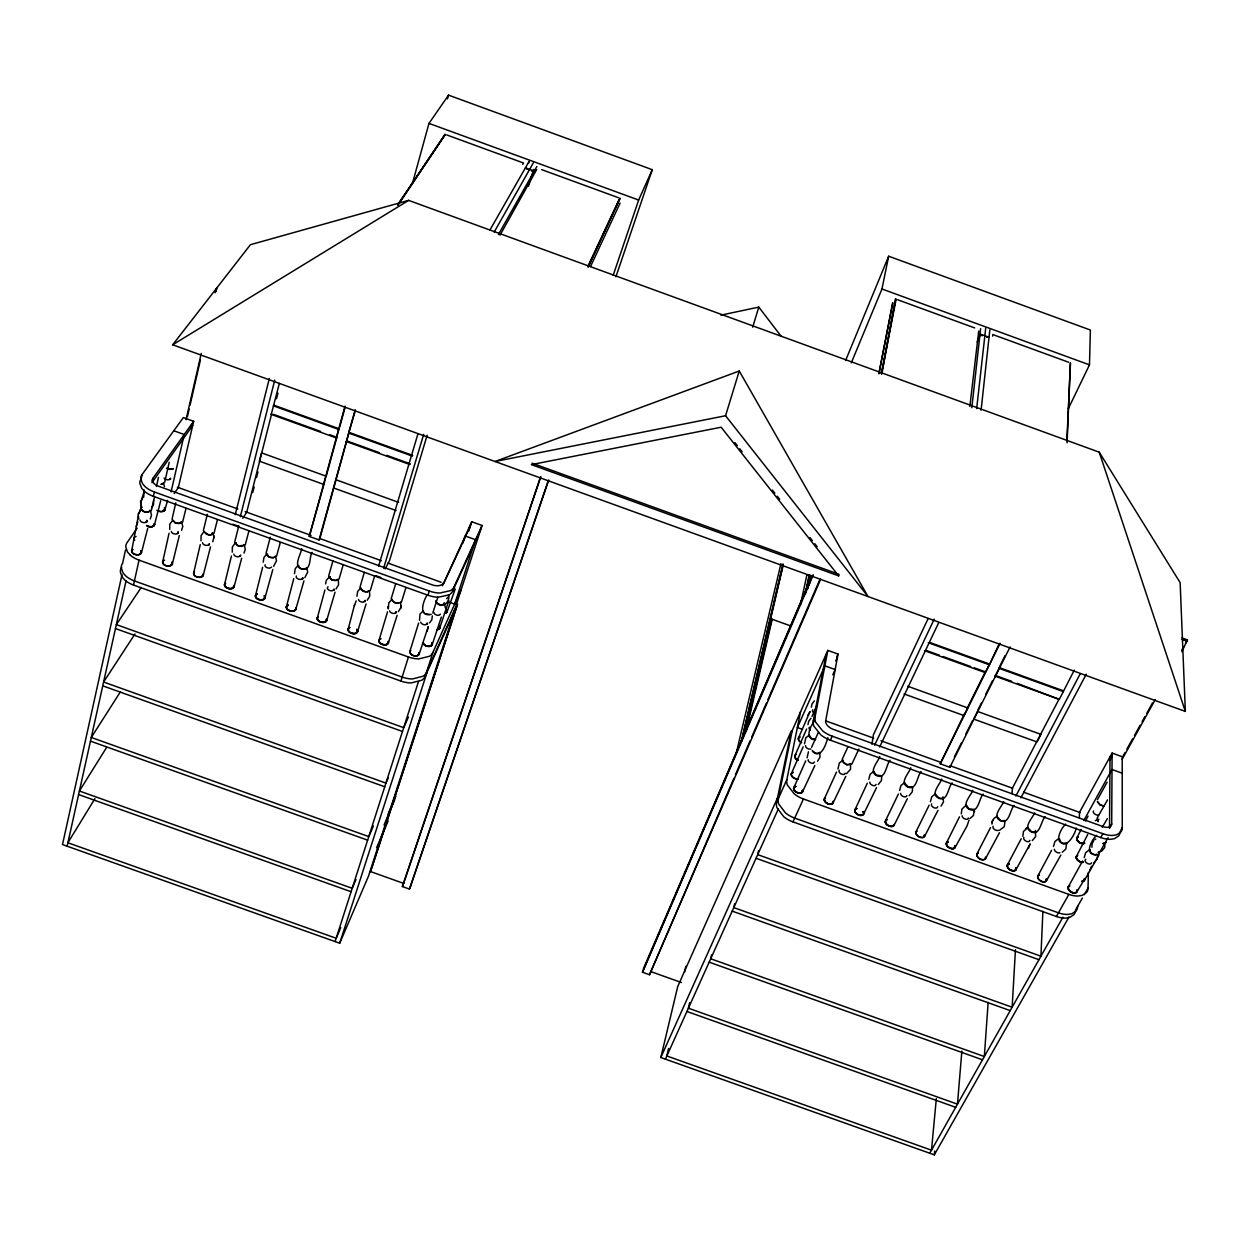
<?xml version="1.0" encoding="UTF-8"?>
<svg xmlns="http://www.w3.org/2000/svg" width="1250" height="1250" viewBox="0 0 1250 1250"><rect width="100%" height="100%" fill="white"/><g stroke="black" fill="none" stroke-linecap="round" stroke-linejoin="round"><path stroke-width="1.5" d="M1109.469 828.453A9.047 5.219 30.7 0 0 1109.547 827.734L1111.703 823.875L1112.094 753.078L1122.203 756.734L1122.25 827.688A19.859 11.406 30.6 0 1 1120.797 832.109L1116.609 834.828L1112.594 835.469A21.688 12.453 30.6 0 1 1102.906 833.719L832.203 736.203A21.266 12.828 25.5 0 1 822.766 731.031L815.641 722.141A19.469 11.734 25.5 0 1 815.062 716.953L827.844 650.391L838.031 654.078L825.688 720.797M1109.531 827.719L1110.016 756.844M930.406 801.688L931.828 796.656L935.547 793.797M233.781 585.5L233.75 587.219L233.031 587.766L233.891 586.328L232.125 588.25A4.641 2.875 12.1 0 1 226.141 587.234A4.641 2.875 12.1 0 1 225.656 583.375M800.547 711.797L786.844 779.672A19.078 12 25.9 0 0 787.344 784.922L794.219 793.859A20.859 13.109 25.9 0 0 803.453 798.984L1068.828 894.375A21.266 12.734 31.3 0 0 1078.375 896.016L1082.344 895.312L1086.531 892.5A19.469 11.656 31.3 0 0 1088.062 887.984L1088.359 872.406M1079.344 817.906L1079.484 812.344L1112.094 753.078M991.969 824.078L992.281 821.688M1068.422 408.469L1089.484 364.859L1090.375 330.031L888.672 256.219L845.578 360.578M202.906 574.266L202.844 575.984L202.094 576.531L203 575.109L201.172 577A4.656 2.875 11.5 0 1 195.672 576.328A4.656 2.875 11.5 0 1 194.109 572.781M995.141 676.172L1059.312 699.391L1074.281 670.125M1059.312 699.391L1017.203 683.344M1066.875 440.703L1070.484 363.094M1067.078 442.828L1070.359 362.953M1042.891 911.312L1040.922 956.203L757.703 854.625L758.516 850.812M1053.469 846.453L1054.953 841.453L1058.672 838.578M446.938 611.047L445.516 612.938A4.422 2.734 16.9 0 1 444.5 613.203M172 563.047L171.906 564.734L171.156 565.281L172.078 563.875L170.219 565.75A4.672 2.859 10.9 0 1 164.672 565.062A4.672 2.859 10.9 0 1 163.188 561.547M1084.188 857.625L1085.688 852.625L1089.422 849.766M971.812 407.734L980.609 328.688M164.641 508.625L164.547 510.234L163.812 510.734L164.719 509.406L162.891 511.156M1015.453 949.734L1012.141 1007.234L733.797 907.609L734.609 903.859M154.156 523.812L154.047 525.453L153.297 525.969L154.234 524.609L152.375 526.406A4.594 2.75 10.7 0 1 146.438 525.375M1012.047 793.656L1012.406 788.156L1059.344 698.594M988.156 1002.359L984.328 1056.531L710.703 958.766L711.547 954.984M325.578 583.875L326.438 580.062L329.781 576.641M999 669.109L999.062 668.328L1063.406 691.609M995.078 676.969L995.203 675.391L1011.703 681.359M961.859 1051.031L957.469 1104.156L688.391 1008.188L689.672 1002.609M989.062 665.516L999.359 643.484M985.156 673.375L985.297 671.812L974.281 667.828M1082.391 898L1075.594 910A19.328 11.75 31.6 0 1 1074.031 914.531L1069.844 917.375L1065.891 918.094A21.109 12.828 31.6 0 1 1056.406 916.5L792.953 821.875A20.703 13.203 26 0 1 783.812 816.781L777.016 807.828A18.938 12.094 26 0 1 776.562 802.547L791.219 731.094L677.703 986.609L660.828 1057.516L934.312 1154.859L934.672 1151.062M936.328 1098.609L931.5 1150.188L666.828 1055.969L668.594 1048.469M387.953 606.547L388.344 608.938L388.828 602.75L392.156 599.328M964.578 713.531L940.234 763.812L949.859 767.297L950.031 765.688L1012.625 788.25M992.641 336.141L992.812 334.547L1068.703 362.281M981.094 410.188L989.844 329.844M976.672 408.562L985.688 328.312M179.328 535.562L172.406 563.812M969.844 406.469L978.734 331.062M210.5 546.891L203.328 575.047M241.672 558.234L234.219 586.281M272.812 569.547L264.844 598.328M871.953 744.312L873.422 734.734L928.109 618.625M303.938 580.875L295.734 609.562M974.312 809.359L973.438 815.469L969.859 818.609M335.047 592.188L326.594 620.766M330.016 576.766C328.688 579.625 336.125 581.922 337.406 579.422M298.766 565.406C297.375 568.266 304.844 570.531 306.141 568.062M366.078 603.969L357.453 631.984M213.937 536.922L212.781 541.703M131.641 550.906L138.328 515.953M881.297 373.719L895.641 298.891L881.875 373.766M881.516 373.703L896.141 299.203M878.938 373.703L892.672 302.844M1120.078 831.531A19.828 11.422 30.7 0 1 1118.609 835.953L1114.422 838.688L1110.422 839.312A21.672 12.484 30.6 0 1 1100.734 837.594L830.375 740.203A21.25 12.844 25.5 0 1 820.953 735.031L813.844 726.141A19.438 11.75 25.5 0 1 813.266 720.953L826.109 654.297M838.672 575.906L721.141 427.219L531.391 464.625L838.672 575.906L838.984 574.328L532.031 463.172M878.891 373.516L892.797 302.922M397.156 615.281L388.281 643.188M162.609 562.156L169.047 533.281M267.484 554.016C265.797 556.688 273.281 559.141 274.875 556.688M851.312 362.828L881.953 288.984L888.672 256.219M792.234 730.516L778.266 798.766A18.969 12.078 26 0 0 778.734 804.047L785.531 812.984A20.719 13.188 26 0 0 794.688 818.078L1058.469 912.828A21.141 12.812 31.5 0 0 1067.953 914.438L1071.922 913.719L1076.109 910.891A19.344 11.734 31.5 0 0 1077.656 906.344M427.266 631.172L428.234 626.578L419.094 654.391M193.562 573.406L200.25 544.625M969.016 820.187L967.016 825.969L955.062 847.531M441.344 617.078L432.188 644.734M448.844 600.609L439.719 628.094M806.938 588.359L809.781 575.078M807.75 588.797L810.594 575.531M808.781 585L810.812 575.516M809.125 585.062L811.156 575.578M805.141 593.984L809.219 575.031M805.359 593.984L809.438 575.016M800.391 605.016L806.953 574.641M125.531 549.984L122.641 563.156A19.5 12 10.2 0 0 121.234 567.797L122.969 572.812L125.766 575.984A21.312 13.109 10.3 0 0 134.406 580.906L402.141 677.078A20.781 13.328 16.2 0 0 412.437 678.953L423.062 676.25A19.016 12.203 16.2 0 0 426.5 672.344L454.906 609.016M141.203 478.75L142.156 474.422L183.344 417.578L193.672 421.297L178.344 487.531L174.172 493.594M122 574.656L62.5 844.547L339.703 943.219L368.453 876.266L454.953 609.984L425.219 676.312A19 12.219 16.2 0 1 421.797 680.219L411.156 682.938A20.766 13.344 16.2 0 1 400.891 681.062L133.484 585.031A21.281 13.125 10.2 0 1 124.859 580.109L122.062 576.938L120.328 571.922A19.484 12.016 10.2 0 1 121.734 567.266M144.25 490L143.641 497.344M224.5 584.641L231.438 555.969M144.297 491.359C142.203 497.578 135.859 513.359 148 512.125M67.141 846.187L126.125 580.562M193.672 421.297L152.938 478.312L151.969 482.641L192.703 425.516M133.484 585.031L139.062 560.156A21.438 13.031 10.5 0 1 130.375 555.219M480.703 529.547L452.703 591.016A19.5 11.875 16.6 0 1 449.266 594.781L438.453 597.234A21.312 12.969 16.6 0 1 427.938 595.219L153.406 496.328L154.375 491.984A21.875 12.75 11.2 0 1 145.5 487.016L142.594 483.859L140.766 478.938A20.016 11.672 11.2 0 1 142.156 474.422M156.422 486.5L158.453 477.438M154.531 496.953L151.312 510.578L147.547 512.219M236.203 542.641L236.359 544.547L238.578 545.938L243.594 545.297M169.219 462.312L164.719 482.125L161.828 484.328M186.047 419.797L201.25 353.438M215.156 292.766L216.031 288.969M187.422 416.609L189.156 409.031M190.031 405.25L200.453 359.766M216.094 291.547L216.969 287.766M171.062 491.906L184.234 434.531L173.797 430.75M190.828 428.141L191.797 423.922M175.812 502.828L172.031 519.172L175.141 522.969L178.938 523.625L182.656 521.984L185.984 508.406M255.422 595.875L262.609 567.312M745.203 732.469L771.672 619.203M746.234 730.641L772.219 619.266M907.328 798.75L894.047 825.359M741.328 741.297L782.906 564.219M741.562 741.297L783.109 564.219M742.812 737.594L782.984 566.156M684.531 972.25L685.812 966.375M736 754.297L780.938 563.672M1084.328 879.422L1083.625 880.797A4.609 2.75 31.4 0 1 1081.812 881.266M147.688 528.469L141.484 552.578M286.328 607.109L293.766 578.641M160.734 500.688L154.547 524.562M207.312 514.297L203.375 530.578L206.516 534.375L210.297 535.031L213.984 533.375L217.406 519.844M398.359 611.625L400.906 607.453M400.984 607.125L400.656 602.328M1076.766 890.953L1076.047 892.359A4.641 2.797 31.5 0 1 1070.188 891.172A4.641 2.797 31.5 0 1 1069.031 886.516M400.641 608.5L401.234 606.094M235.234 514.734L269.328 378.484M317.219 618.328L324.922 589.969M240.344 516.688L274.75 380.047M238.812 525.75L234.719 541.984L237.875 545.781L241.641 546.438L245.297 544.766L248.812 531.266M273.406 405.828L338.797 429.484L336.469 437.984L271.234 414.391L279.375 383.328M252.719 492.562L254.156 486.922M256.531 477.547L257.953 471.922M276.516 398.766L277.953 393.141M811.953 575.797L642.469 972.219L649.516 974.734L733.922 778.25M876.547 787.562L863.516 814.266M354.312 605.75L356.203 600.875M181.219 521.562L180.141 523.234M348.297 628.688L354.562 604.781M270.281 537.203L266.031 553.375L269.219 557.188L273.484 557.766L276.594 556.156L280.219 542.688M301.734 548.641C300.781 554.625 292.078 568.062 303.047 569.234C311.688 569.984 308.922 557.062 312.078 552.328M412.359 456.094L348.875 433.125L319.859 538.547L319.062 539.938L309.281 536.422L344.984 406.156M325.562 477.797L323.75 484.422L259.375 461.172L261.484 452.844L326.016 476.156M324.516 482.406L309.281 536.422M326.062 476.766L336.875 437.312L329.625 434.688M339.703 426.969L345.266 406.687M412.422 183.484L428.984 123.391L448.547 95.141L652.266 169.688L615.906 276.828M845.766 776.375L832.969 803.172M319.062 539.938L355.125 409.828M348.484 433.797L355.406 410.359M447.5 98.875L448.547 95.141M165.031 509.359L167.578 500.344M149.906 510.172C149.891 513.312 142.109 512.156 141.953 509.406M332.922 560.953L328.625 576.141L331.875 579.969L336.125 580.547L339.125 578.906L343.219 564.656M409.969 651.094L418.609 623.109M992.406 821.281L994.047 818.312L997.141 816.203M992 822.656L992.688 820.266M364.297 572.375L359.891 587.516L363.172 591.359L367.422 591.938L370.375 590.266L374.594 576.078M378.531 566.359L417.891 434.031M383.641 568.219L423.688 434.359M427.172 435.203L389.609 560.328L385.234 568.922M395.672 583.781L391.141 598.875L394.438 602.734L398.703 603.312L401.609 601.625L405.953 587.484M985.469 857.781L984.656 859.156M528.469 163.422L529.094 161.406L489.703 230.453M529.406 170.172L529.656 169.359M725.562 415.734L739.25 371.016L495.016 461.5L725.562 415.734L868.016 596.531L739.25 371.016M752.672 327.188L758.812 307.109L720.844 315.156M528.484 186.141L533.625 169.438M427.031 595.188C422.656 601.953 418.359 617.25 431.234 614.359M400.891 681.062L408.469 657A20.922 13.25 16.3 0 0 418.813 658.922L429.5 656.266A19.141 12.125 16.3 0 0 432.938 652.391L461.234 589.5M427.938 595.219L429.266 591.016A21.344 12.953 16.6 0 0 439.797 593.047L450.609 590.594A19.531 11.859 16.6 0 0 454.063 586.844L482.031 525.469L471.766 521.766L442.453 585.766M432.812 612.984L437.859 597.141M335.109 941.578L418.484 681.547M462.812 543.328L465.172 535.969L475.547 539.703L454.672 604.094L449.578 602.266M469.141 528.656L470.453 524.578M468.828 530.922L471.766 521.766M448.766 594.797C450.234 604.453 439.375 609.641 435.625 600.828M425.219 676.312L432.938 652.391M452.703 591.016L454.063 586.844M339.703 943.219L427.156 672.016M453.641 612.891L482.031 525.469M540.859 476.625L403.641 883.391L370.484 871.562L457.547 604.188L371.75 868.141M455.219 589L447.094 611.812M814.844 765.578L802.406 792.062M1029.938 840.344L1029.125 841.5A3.422 2.047 30.1 0 1 1025.125 840.547A3.422 2.047 30.1 0 1 1023.891 837.406M411.344 884.344L409.438 889.078L402.359 886.547L540.344 477.391M138.688 514.078L141.703 507.219M136.281 526.469L137.812 521.922M613.188 275.297L638.656 200.047L652.266 169.688M409.438 889.078L548.188 480.906M410.703 885.906L548.719 480M1090.234 849.828C1088.594 852.25 1095.141 856.344 1096.891 854.219M1098.031 819.656L1098.016 821.375M1099.047 854.781L1084.453 880.266M1091.547 866.203L1089.719 870.594M1059.453 838.641C1063.188 852.266 1074.641 836.75 1076.172 827.984M894.016 824.547L893.141 825.891A4.578 2.844 27.9 0 1 888.203 825.406A4.578 2.844 27.9 0 1 885.547 821.5M1060.859 855.047L1046.453 880.75M937.984 810.359L924.562 836.453M968.453 817.984L967.594 819.125A3.406 2.062 28.9 0 1 964.047 818.516A3.406 2.062 28.9 0 1 962.172 815.734M999.453 832.719L985.547 858.609M1028.406 848.297L1030.172 843.875L1016 869.688M937.688 806.797L936.812 807.922A3.406 2.062 28.3 0 1 932.766 806.969A3.406 2.062 28.3 0 1 931.688 803.875M402.359 886.547L403.641 883.391M798.359 738.312L809.812 711.969M794.844 755.906L806.625 729.016M791.25 773.891L803.141 746.844M793.719 788.016L805.719 760.875M906.922 795.609L906 796.719A3.391 2.078 27.6 0 1 902.437 796.094A3.391 2.078 27.6 0 1 900.625 793.344M370.484 871.562L371.156 870M643.328 968.922L812.406 575.469M642.469 972.219L813.328 574.828M824.594 798.312L836.5 772.078M376.594 847.719L388.172 820.906M388.156 813.937L395.891 796.094M384.062 825L394.703 799.859M340.766 927.641L336.172 938.266L67.891 842.766L94.953 798.594M735.469 774.672L750.156 740.688M751.703 737.109L766.406 703.125M767.953 699.547L819.797 579.703M649.516 974.734L820.734 579.062M356 879.547L352.188 888.297L79.391 791.016L106.594 747.469M373.438 825.953L368.766 836.609L91.281 737.469L120.422 691.797M855.125 809.406L867.281 783.266M388.25 777.844L385.922 783.094L103.594 682.031L134.969 633.984M790.578 734.234L827.844 650.391M150.25 518.969L151.5 515.25L150.438 510.656M408.453 717.031L403.703 727.656L116.344 624.609L141.203 587.469M977.141 341.922L980.609 334.188L989.031 337.266L986.594 337.266M836.859 656.672L838.031 654.078M1046.453 880L1046.203 878.984L1045.609 881.297A4.625 2.797 30.9 0 1 1040.234 880.5A4.625 2.797 30.9 0 1 1038.109 876.078M835.703 661.047L837.453 657.141M812.016 716.406L816.5 706.422M832.797 674.828L835.172 669.547L824.875 665.844L797.375 727.562L802.406 729.375M660.828 1057.516L777.5 797.922M776.562 802.547L786.844 779.672M813.266 720.953L815.062 716.953M814.594 720.781C810.422 726.031 804.094 739.062 815.125 739.75M665.406 1059.141L778.391 808.812M876.125 784.406L875.188 785.516A3.391 2.078 27 0 1 871.594 784.891A3.391 2.078 27 0 1 869.828 782.141M885.625 820.484L898.391 794.047M811.578 747.312L818.437 732.219M827.859 737.609C826.062 744 821.031 759.953 812.469 751.359M792.953 821.875L803.453 798.984M830.375 740.203L832.203 736.203M181.531 530.344L182.766 526.625L181.719 522.031M590.547 266.516L620.094 203.062M443.594 583.719L461.969 544.141M463.562 540.703L470.453 525.844M916.109 831.563L929.125 805.219M588.141 266.75L620.031 198.344L588.297 266.891M847.937 746.859L842.141 759.438L843.453 762.625L847.047 764.875L851.906 763.969L858.953 748.922M587.828 266.562L619.734 198.172M874.625 745.156L934.188 619.188M946.578 842.641L959.5 816.812M1016.016 868.938L1015.797 867.938L1015.141 870.219A4.625 2.812 30.4 0 1 1008.781 868.594A4.625 2.812 30.4 0 1 1009.062 864.062M845.312 773.203L844.344 774.297A3.375 2.094 26.3 0 1 840.281 773.328A3.375 2.094 26.3 0 1 839.328 770.281M879.672 746.953L938.734 622.594M879.75 756.484C878.172 761.953 868.062 771.609 876.812 775.703C885.812 779.828 886.078 764.578 890.031 760.234M244.016 553.062L245.266 549.359L244.234 544.766M977.031 853.703L990.547 827.547M910.781 767.766C909.047 773.219 898.969 782.859 907.766 786.969C916.734 791.078 917.062 775.812 921.094 771.547M967.172 708.328L985.297 671.812M940.234 763.812L1000.094 643.328M814.484 762L813.5 763.078A3.375 2.094 25.6 0 1 809.875 762.438A3.375 2.094 25.6 0 1 808.188 759.719M1007.469 864.766L1021.234 838.719M941.781 779.047C939.906 784.469 929.859 794.109 938.703 798.219C947.641 802.312 948.031 787.062 952.141 782.844M954.375 757L961.328 743.109M965.672 734.422L972.625 720.531M977.828 710.125L981.312 703.172M985.641 694.5L992.594 680.609M1005.094 655.625L999.125 667.547L1063.422 690.812M995.922 674.609L999.062 668.328M949.859 767.297L1010.094 646.953M1037.891 875.828L1051.578 850.297M972.766 790.328C970.953 795.844 960.562 805.25 969.625 809.453C978.531 813.547 978.984 798.297 983.172 794.141M1076.906 837.75L1081.203 829.422M1085.484 821.094L1088.062 816.094M1076.422 856.359L1087.703 834.609M1068.312 886.875L1082.547 861.016M808.438 751.781L807.094 757.828M1003.734 801.594C1001.641 806.984 991.547 816.578 1000.516 820.703C1009.406 824.781 1009.906 809.516 1014.188 805.422M955.109 846.797L954.906 845.813L954.172 848.062A4.594 2.828 29.2 0 1 947.766 846.438A4.594 2.828 29.2 0 1 948.219 841.953M1015.859 796.031L1080.219 673.812M1020.891 797.859L1086.234 674.234M1034.688 812.859C1032.453 818.219 1022.375 827.797 1031.406 831.938C1040.266 836 1040.828 820.734 1045.188 816.703M1065.625 824.125C1059.359 830.109 1053.656 845.078 1066.078 843.016M1110 760.109L1112.078 756.344M924.625 835.719L924.438 834.734L923.656 836.984A4.578 2.844 28.5 0 1 917.703 835.766A4.578 2.844 28.5 0 1 916.906 831.234M1083.781 820.531L1112 769.5L1122.219 773.203M1097.359 799.766L1107.094 782.203M1123.125 755.938L1125.016 752.531M1126.906 749.109L1132.578 738.875M1134.469 735.453L1140.141 725.219M1142.031 721.812L1144.875 716.688M1146.766 713.281L1152.438 703.031M1181.75 650.141L1183.656 646.719M1185.547 643.312L1187.438 639.891L1181.922 637.906M1122.172 759.266L1155.312 699.5M1181.812 651.703L1187.438 639.891M500.016 235.172L536.719 169.5M498.406 234.562L536.859 166.484M1096.547 835.375C1089.484 842.188 1084.359 856.688 1098.312 854.531M1102.25 827.344L1107.375 818.594M1056.406 916.5L1068.828 894.375M1100.734 837.594L1102.906 833.734M494.187 232.078L533.281 162.938M929.766 1153.25L1062.953 917.141M1098.922 853.828L1108.062 837.625M934.312 1154.859L1068.984 916.984M1084.281 894.672L1088.062 887.984M1120.812 830.25L1122.25 827.688M522.734 164.391L523.531 163.016L446.703 134.922M346.141 442.281L346.922 440.938L379.469 452.719M807.953 715.141L810.047 711.578M338.406 430.156L339.203 428.812L273.828 405.172M336.078 438.641L336.875 437.312M139.672 510.531L141.344 508.891L138.062 514.203L138.812 518.922M863.609 813.547L863.078 811.641M1076.891 891.797L1083.766 880.516M387.531 611.812L379.141 639.906A4.875 3.094 15.6 0 0 383.688 644.703A4.875 3.094 15.6 0 0 388.281 641.406M242.828 518.344L246.719 512.172L271.672 413.734L271.234 414.391M833.094 802.469L832.672 803.125L832.953 801.484L832.031 803.688A4.547 2.859 26.5 0 1 826.016 802.453A4.547 2.859 26.5 0 1 825.453 798M397.641 204.844L445.297 134.422L398.188 204.875M397.844 204.813L444.969 134.359M802.547 791.359L802.109 792.016L802.422 790.391L801.469 792.578A4.547 2.875 25.8 0 1 795.922 791.734A4.547 2.875 25.8 0 1 794.281 787.469M137.172 528.203L127.188 542.453A19.625 11.938 10.5 0 0 125.797 547.062L127.547 552.062L130.375 555.219M1093.828 840.547L1092.062 843.875L1091.922 847.266M172.672 344.797L250.406 244.703L408.641 200.375L1099.234 452.187L1180.141 582.641L1185.344 711.422L172.672 344.797L408.641 200.375M387.969 643.188L386.594 644.375A4.578 2.906 15.6 0 1 381.234 643.75A4.578 2.906 15.6 0 1 379.391 640.109M151.672 507.719L153.562 504.312L153.594 500.375M440.422 614.188L439.125 615.156A3.359 2.078 16.8 0 1 435.859 614.734A3.359 2.078 16.8 0 1 434 612.641M1106.391 842.453L1102.984 843.594M295.422 609.562L293.953 610.719A4.609 2.891 13.5 0 1 288.531 610.062A4.609 2.891 13.5 0 1 286.828 606.469M304.844 577.609L307.703 572.078L306.672 567.484M273.625 566.25L276.5 560.719L275.453 556.125M1107.531 799.875L1097.094 818.188L1098.016 821.734M941.062 806.109L943.484 801.969L942.953 796.734M336.031 588.953L338.594 584.781L338.297 579.641M444.219 604.062L441.234 605.156L437.203 603.156M367.203 600.281L369.75 596.125L369.484 590.984M333.906 589.719L333.375 590.297L334.062 589M429.516 622.938L431.797 619.828L432.359 615.891M302.75 578.391L302.203 578.969L302.922 577.672M368.641 590.781L366.938 591.797M271.578 567.047L270.141 567.984A3.438 2.094 13 0 1 266.266 567.266A3.438 2.094 13 0 1 265.203 564.766M143.047 497.234L140.469 501.859L141.781 507.578M817.578 761.203L820.047 757.078L819.656 752.266M240.391 555.719L239.812 556.281L240.594 555.016M966.641 805.375L968.719 808.812L973.547 809.359M172.656 520.281L169.781 524.219L169.734 529.438M874.062 771.703L875.938 775.062L880.875 775.641M203.953 531.672L201.078 535.609L201.016 540.812M209.188 544.359L208.594 544.922L209.406 543.672M811 718.25L808.672 721.234L807.953 724.609M1025.906 828.469L1027.922 827.391L1023.453 831.469L1022.844 836.281M1091.625 862.875L1090.594 863.844A3.453 2.031 31.2 0 1 1086.172 862.531A3.453 2.031 31.2 0 1 1085.844 859.266M1098.109 852.422L1099.141 851.469M814.375 700.891L812.062 703.844L811.375 707.172M235.219 543.047L232.375 546.984L232.266 552.188M177.969 533.016L177.359 533.562L178.203 532.328M266.484 554.422L263.984 557.344L263.234 562.219M297.734 565.781L295.219 568.703L294.484 573.594M146.734 521.656L146.109 522.203L146.969 520.969M173.25 468.578L169.922 469.422L166.922 468.359M162.719 483.516L160.812 484.391M878.281 784.516L881.438 780.516L881.781 775.703M909.125 795.734L912.312 791.734L912.641 786.938M1032.344 840.547L1035.641 836.594L1035.422 830.375M1101.375 851.5L1104.688 847.578L1104.938 842.812M1093.859 862.922L1097.203 858.984L1097.625 855.125M423.312 610.672L420 614.094L419.516 620.281M1035.266 831.797L1031.953 832.031L1028.328 828.312M1004.422 820.578L1001.078 820.797L997.5 817.094M360.969 587.984L357.641 591.406L356.938 596.297M942.672 798.125L939.266 798.312L935.781 794.641M911.781 786.891L908.344 787.062L904.906 783.406M1094.953 839.516L1095.859 839.016M1062.25 852.219L1065.812 849.062L1066.703 842.969M1095.25 820.688L1099.016 819.234M849.953 764.391L846.438 764.547L843.25 762.031M819.281 753L815.469 753.281L812.25 750.516M966.359 805L961.922 809.078L961.281 813.906M427.578 623.875L426.781 624.266L427.391 622.938L425.953 624.641A3.391 2.109 16.5 0 1 422.656 624.234A3.391 2.109 16.5 0 1 420.797 622.109M904.734 782.578L901 785.453L899.594 790.484M396.469 612.562L395.656 612.953L396.297 611.641L394.828 613.328A3.391 2.109 15.8 0 1 391.516 612.906A3.391 2.109 15.8 0 1 389.672 610.797M446.656 598.672L448.031 597.031M873.891 771.359L870.156 774.234L868.781 779.281M846.453 773.734L850.562 769.281L850.531 763.5M365.359 601.25L364.531 601.625L365.188 600.328L363.672 602A3.406 2.109 15.1 0 1 360.344 601.578A3.406 2.109 15.1 0 1 358.531 599.469M843.031 760.141L839.312 763.016L837.969 769.047M1104 805.937L1100.188 804.906L1098 802.063M334.219 589.922L332.516 590.672A3.406 2.109 14.4 0 1 328.25 589.641A3.406 2.109 14.4 0 1 328.078 586.844M809.531 734.922L805.828 737.766L804.5 743.766M1103.625 843.375L1102.719 843.406M303.062 578.594L301.328 579.328A3.422 2.109 13.7 0 1 297.484 578.609A3.422 2.109 13.7 0 1 296.375 576.094M240.703 555.922L238.922 556.641A3.438 2.094 12.4 0 1 235.531 556.188A3.438 2.094 12.4 0 1 233.812 554.109M209.5 544.562L207.687 545.281A3.453 2.094 11.8 0 1 204.281 544.828A3.453 2.094 11.8 0 1 202.594 542.766M999.578 830.25L1004.25 826.672L1005.125 820.578M170.672 479.125L169.766 479.437L170.594 478.266L168.875 479.75A3.375 1.953 11.3 0 1 164.109 478.031M180.344 523.062L175.844 523.109L173.312 520.828M173.062 469.219L166.562 468.313M815.641 739.438L811.359 738.484L809.531 735.656M429.437 614.531L424.953 613.516M398.203 603.172L393.703 602.141M1104.031 806.188L1100 804.906L1097.328 801.656M365.516 591.859L361.469 589.844M102.75 685.844L384.75 786.766M732.203 911.125L1010.219 1010.625M90.469 741.141L367.625 840.156M709.172 962.156L982.484 1059.797M650.594 971.516L681.484 982.547M78.594 794.562L351.094 891.719M686.922 1011.469L955.688 1107.312M139.062 560.156L408.469 657M115.469 628.547L402.484 731.469M756.062 858.266L1038.953 959.703M349.281 432.469L412.719 455.422M930.156 642.609L989.203 663.953M928.266 642.719L989.141 664.734L985.234 672.594L924.516 650.641M273.469 414.375L320.578 431.406M386.703 455.328L410.219 463.828M926.547 650.562L939.406 655.219M943.078 656.547L970.609 666.5M346.531 441.609L409.844 464.516M772.125 619.234L790.312 625.797M335.953 479.75L398.578 502.359M907.734 686.25L967.688 707.906L963.891 715.547L904.078 693.953M333.672 488L396.094 510.531M177.375 487.188L237.812 508.969M245.141 511.609L311.062 535.375M319.859 538.547L381.312 560.688M387.984 563.094L441.094 582.234M826.141 721.031L873.672 738.156M880.984 740.797L941.328 762.547M1023.594 792.203L1080.281 812.625M154.375 491.984L429.266 591.016M232.875 524.203L237.984 526.047M375.766 575.672L380.859 577.516M1182.016 639.469L1187.5 641.453M428.984 123.391L638.656 200.047M881.953 288.984L1089.484 364.859M541.672 169.641L618.344 197.672M897.547 299.719L974.719 327.938M527.297 169.406L525.422 167.828L533.875 170.906L533.625 171.719L531.516 170.953M980.266 334.953L982.391 335.719M734.906 442.609L737.328 445.672M739.75 448.75L742.156 451.813M772.422 490.094L774.844 493.156M777.266 496.219L779.672 499.281M809.938 537.578L812.359 540.641M814.781 543.703L817.203 546.766M758.812 307.109L781.234 336.391M444.125 602.828L445.5 607.969M444.484 603.422L444.938 604.25M423.484 611.578L423.969 612.578M212.984 533.406L214.031 538M392.25 600.219L392.719 601.219M163.5 483.094L164.469 486.594M204.656 532.219L208.922 534.906L211.469 534.625L212.438 532.719M1099.234 452.187L1185.344 711.422M178 531.578L178.281 533.219L176.438 533.906A3.469 2.078 11.2 0 1 173.016 533.453A3.469 2.078 11.2 0 1 171.359 531.406M146.797 520.219L147.047 521.859L145.172 522.547A3.469 2.078 10.6 0 1 141.734 522.078A3.469 2.078 10.6 0 1 140.094 520.031M974.438 810.594L974.547 811.672M439.375 626.469L439.531 628.188L438.922 628.766L439.578 627.312L438.125 629.25A4.469 2.797 16.7 0 1 437.078 629.516M431.844 643.078L431.984 644.844L431.375 645.406L432.031 643.938L430.562 645.906A4.531 2.859 16.6 0 1 423.406 643.344M213.828 535.438L213.906 536.438M418.766 652.703L418.906 654.484L418.266 655.078L418.953 653.578L417.438 655.578A4.562 2.906 16.3 0 1 411.594 654.625A4.562 2.906 16.3 0 1 410.734 650.625M326.344 619.125L326.406 620.875L325.719 621.453L326.5 619.984L324.859 621.938A4.594 2.891 14.1 0 1 318.938 620.953A4.594 2.891 14.1 0 1 318.266 617.016M1046.406 879.109A4.922 2.969 30.9 0 1 1043.797 882.062A4.922 2.969 30.9 0 1 1038.219 878.859A4.922 2.969 30.9 0 1 1039.25 875M1038.641 875.469A4.625 2.797 30.9 0 1 1039.469 875.109M1059.859 852.672A3.438 2.047 30.6 0 1 1056.359 852.078A3.438 2.047 30.6 0 1 1054.375 849.25M985.562 857A4.891 3 29.8 0 1 982.812 859.906A4.891 3 29.8 0 1 977.266 856.719A4.891 3 29.8 0 1 978.438 852.906M983.828 859.516A4.609 2.828 29.8 0 1 978.281 857.516A4.609 2.828 29.8 0 1 977.812 853.359M998.375 830.312A3.422 2.062 29.5 0 1 994.359 829.359A3.422 2.062 29.5 0 1 993.172 826.234M801.484 742.719A4.688 2.875 25.2 0 1 798.297 739.391A4.688 2.875 25.2 0 1 800.234 736.891M801.594 742.469A4.406 2.703 25.2 0 1 799.531 737.281M814.594 713.25A3.281 1.969 25.1 0 1 812.766 709.781M1016 868.062A4.906 2.984 30.4 0 1 1013.312 871A4.906 2.984 30.4 0 1 1007.75 867.781A4.906 2.984 30.4 0 1 1008.844 863.953M1016.109 867.875A4.922 3 30.4 0 1 1013.422 870.813A4.922 3 30.4 0 1 1007.844 867.594A4.922 3 30.4 0 1 1008.938 863.75M1083.359 862.344A4.828 2.859 31 0 1 1077.594 860.281A4.828 2.859 31 0 1 1076.875 855.953M1082.25 862.156A4.547 2.688 31 0 1 1077.812 860.109A4.547 2.688 31 0 1 1076.641 856.609M1083.484 862.172A4.859 2.859 31 0 1 1077.25 859.625A4.859 2.859 31 0 1 1077.812 855.375M797.984 760.391A4.734 2.938 25.4 0 1 795.781 754.766M797 759.5A4.469 2.766 25.4 0 1 795.391 755.391M810.266 730.141A3.312 2.016 25.2 0 1 809.375 727.219M798.078 760.203A4.75 2.953 25.4 0 1 795.859 754.562M1084.375 878.641A4.891 2.906 31.4 0 1 1081.875 881.578M1084.5 878.453A4.906 2.922 31.4 0 1 1081.984 881.391M894.234 824.734A4.859 3.031 27.9 0 1 887.484 825.281A4.859 3.031 27.9 0 1 887.109 819.719M885.828 820.734A4.578 2.844 27.9 0 1 886.438 820.156M894.344 824.547A4.875 3.031 27.9 0 1 887.578 825.094A4.875 3.031 27.9 0 1 887.203 819.5M924.656 834.875A4.859 3.016 28.5 0 1 919.234 837.078A4.859 3.016 28.5 0 1 916.656 831.156M833.156 801.625A4.828 3.047 26.5 0 1 827.516 803.75A4.828 3.047 26.5 0 1 825.203 797.922M833.266 801.437A4.859 3.047 26.5 0 1 827.609 803.562A4.859 3.047 26.5 0 1 825.281 797.703M798.141 779.031A4.797 3 25.6 0 1 791.875 776.453A4.797 3 25.6 0 1 793.172 772.375M798.031 778.734A4.516 2.828 25.6 0 1 792.141 776.312A4.516 2.828 25.6 0 1 793.359 772.469M810.859 749A3.344 2.062 25.4 0 1 807.266 748.359A3.344 2.062 25.4 0 1 805.578 745.672M802.641 790.531A4.828 3.047 25.8 0 1 799.484 793.297A4.828 3.047 25.8 0 1 794.031 790.125A4.828 3.047 25.8 0 1 795.641 786.469M794.922 786.906A4.547 2.875 25.8 0 1 795.844 786.578M802.75 790.344A4.844 3.062 25.8 0 1 797.641 792.719A4.844 3.062 25.8 0 1 794.062 787.219M794.75 786.625A4.844 3.062 25.8 0 1 795.734 786.266M955.109 845.938A4.875 3 29.2 0 1 952.297 848.828A4.875 3 29.2 0 1 946.766 845.625A4.875 3 29.2 0 1 948.016 841.844M955.234 845.75A4.891 3.016 29.2 0 1 952.406 848.641A4.891 3.016 29.2 0 1 946.859 845.438A4.891 3.016 29.2 0 1 948.109 841.641M1076.812 890.172A4.938 2.969 31.5 0 1 1074.266 893.141A4.938 2.969 31.5 0 1 1068.672 889.922A4.938 2.969 31.5 0 1 1069.625 886.031M1076.938 889.969A4.953 2.969 31.5 0 1 1074.391 892.969A4.953 2.969 31.5 0 1 1068.766 889.734A4.953 2.969 31.5 0 1 1069.719 885.828M863.266 811.719A4.844 3.031 27.2 0 1 861.438 815.5A4.844 3.031 27.2 0 1 855.391 812.672A4.844 3.031 27.2 0 1 856.641 808.641M862.594 814.797A4.562 2.859 27.2 0 1 856.156 813.141A4.562 2.859 27.2 0 1 856.844 808.734M863.375 811.531A4.859 3.047 27.2 0 1 861.547 815.312A4.859 3.047 27.2 0 1 855.469 812.484A4.859 3.047 27.2 0 1 856.719 808.438M1084.594 843.281A4.781 2.797 30.7 0 1 1078.062 841.594A4.781 2.797 30.7 0 1 1078.172 836.984M1083.656 843.359A4.5 2.641 30.7 0 1 1077.062 839.609M1077.109 838A4.5 2.641 30.7 0 1 1078.391 837.094M1098.609 814.906A3.344 1.922 30.4 0 1 1094.75 813.984A3.344 1.922 30.4 0 1 1093.453 810.984M1084.703 843.109A4.797 2.812 30.7 0 1 1078.156 841.406A4.797 2.812 30.7 0 1 1078.266 836.781M825.672 720.781A8.891 5.359 25.5 0 0 827.531 725.594A9.5 5.734 25.5 0 0 833.422 729.422L1102.984 826.578A9.641 5.531 30.6 0 0 1109.906 826.781A9.062 5.203 30.6 0 0 1111.703 823.891M388.203 641.609A4.859 3.078 15.6 0 1 383.625 644.906A4.859 3.078 15.6 0 1 379.094 640.109M379.672 639.391A4.859 3.078 15.6 0 1 380.562 638.859M379.922 639.422A4.578 2.906 15.6 0 1 380.766 638.938M379.719 639.172A4.875 3.094 15.6 0 1 380.609 638.641M326.594 619.219A4.875 3.078 14.1 0 1 321.141 622.312A4.875 3.078 14.1 0 1 318 616.984M326.672 619.016A4.891 3.078 14.1 0 1 321.203 622.109A4.891 3.078 14.1 0 1 318.047 616.766M164.438 507.906A4.828 2.859 11 0 1 163.031 511.422A4.828 2.859 11 0 1 156.812 510.328M164.5 507.688A4.844 2.875 11 0 1 163.609 511.016A4.844 2.875 11 0 1 157.922 510.766M356.859 629.516A4.859 3.078 14.9 0 1 355.516 633.562A4.859 3.078 14.9 0 1 349.016 631.859A4.859 3.078 14.9 0 1 349.75 627.672M349.109 628.234A4.578 2.891 14.9 0 0 349.844 632.188A4.578 2.891 14.9 0 0 355.734 633.156L357.25 632.078L357.328 631.188L356.578 632.656L357.172 630.328A4.578 2.891 14.9 0 0 356.656 629.484M356.938 629.312A4.891 3.094 14.9 0 1 355.594 633.359A4.891 3.094 14.9 0 1 349.062 631.656A4.891 3.094 14.9 0 1 349.797 627.453M439.594 626.562A4.75 2.969 16.7 0 1 437.172 629.797M439.109 625.484A4.766 2.984 16.7 0 1 437.234 629.609M154.406 523.922A4.875 2.922 10.7 0 1 152.5 526.672A4.875 2.922 10.7 0 1 147.297 526.219M154.469 523.703A4.891 2.938 10.7 0 1 152.562 526.469A4.891 2.938 10.7 0 1 147.328 526.016M432.062 643.172A4.812 3.031 16.6 0 1 428.969 646.531A4.812 3.031 16.6 0 1 423.109 643.453M432.156 642.969A4.828 3.047 16.6 0 1 429.031 646.328A4.828 3.047 16.6 0 1 423.156 643.25M234.031 585.594A4.922 3.047 12.1 0 1 228.328 588.578A4.922 3.047 12.1 0 1 225.391 583.344M234.109 585.375A4.938 3.062 12.1 0 1 228.375 588.375A4.938 3.062 12.1 0 1 225.438 583.109M264.391 595.922A4.906 3.062 12.8 0 1 262.812 599.875A4.906 3.062 12.8 0 1 256.266 598.172A4.906 3.062 12.8 0 1 257.234 594.047M255.812 596.875A4.625 2.875 12.8 0 0 263.047 599.484L264.656 598.438L264.781 597.562L263.938 599L264.656 596.719A4.625 2.875 12.8 0 0 264.172 595.875M255.938 595.25A4.625 2.875 12.8 0 1 256.531 594.594M264.469 595.703A4.922 3.078 12.8 0 1 262.875 599.672A4.922 3.078 12.8 0 1 256.312 597.953A4.922 3.078 12.8 0 1 257.281 593.828M171.844 562.047A4.969 3.047 10.9 0 1 167.812 566.094A4.969 3.047 10.9 0 1 162.922 561.328M163.609 560.656A4.969 3.047 10.9 0 1 164.609 560.156M134.562 540.359A4.938 2.984 10.4 0 1 134.359 537.844M134.594 540.156A4.953 3 10.4 0 1 134.391 537.625M135.094 536.953A4.953 3 10.4 0 1 136.094 536.469M140.938 550.828A4.984 3.047 10.3 0 1 139.438 554.562A4.984 3.047 10.3 0 1 132.984 553.469A4.984 3.047 10.3 0 1 132.672 549.406M131.984 551.891A4.688 2.844 10.3 0 0 139.234 554.5L140.969 553.5L141.156 552.641L140.188 554.031L141.078 551.812A4.688 2.844 10.3 0 0 140.641 550.984M132.234 550.297A4.688 2.844 10.3 0 1 132.891 549.656M295.75 608.016A4.891 3.062 13.5 0 1 292.922 611.266A4.891 3.062 13.5 0 1 286.953 609.125A4.891 3.062 13.5 0 1 288.094 605.266M287.406 605.812A4.609 2.891 13.5 0 1 288.297 605.328M295.828 607.812A4.906 3.078 13.5 0 1 290.969 611.016A4.906 3.078 13.5 0 1 286.578 606.266M287.188 605.562A4.906 3.078 13.5 0 1 288.141 605.047M419.078 652.594A4.859 3.094 16.3 0 1 413.891 655.781A4.859 3.094 16.3 0 1 410.516 650.375M203.219 574.156A4.953 3.062 11.5 0 1 197.406 577.125A4.953 3.062 11.5 0 1 194.531 571.891M446.969 610.328A4.703 2.906 16.9 0 1 444.578 613.469M447.047 610.125A4.719 2.922 16.9 0 1 444.656 613.281M140.391 480.172A20 11.688 11.1 0 0 139.812 483.266L141.641 488.203L144.531 491.359A21.844 12.781 11.2 0 0 153.406 496.328M152.938 478.297A9.141 5.328 11.2 0 0 153.172 482.562A9.766 5.703 11.2 0 0 158.469 486.203L432.172 584.844A9.484 5.75 16.6 0 0 440.109 585.391A8.922 5.422 16.6 0 0 443.344 582.984M819.469 752.312L819.469 752.312M977.5 711.438L973.672 719.078L1037 741.953L1040.984 734.375L977.5 711.438"/></g></svg>
